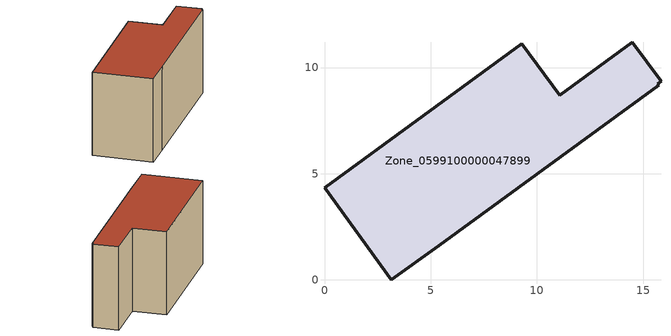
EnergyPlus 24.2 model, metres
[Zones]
Zone_0599100000047899
 floor ground (C_G): 0,4.34 9.29,11.12 11.07,8.69 14.5,11.2 15.84,9.36 15.68,9.24 15.75,9.17 5.39,1.62 3.14,0 z0
 wall outside (C_F): 9.29,11.12 0,4.34 3.14,0 5.39,1.62 15.75,9.17 15.68,9.24 15.84,9.36 14.5,11.2 11.07,8.69 9.29,11.12 z0:7.61
 roof outside (C_R): 5.39,1.62 15.75,9.17 15.68,9.24 15.84,9.36 14.5,11.2 11.07,8.69 9.29,11.12 0,4.34 3.14,0 z7.61
[BUILDING]
Pand.0599100000047899: North Axis=0; Terrain=City; Loads Convergence Tolerance Value=0.04; Temperature Convergence Tolerance Value=0.4; Solar Distribution=FullExterior; Maximum Number of Warmup Days=25; Minimum Number of Warmup Days=1
[Site:Location]
Rotterdam.The.Hague.AP_ZH_NLD Design_Conditions: Latitude=51.96; Longitude=4.45; Time Zone=1; Elevation=-4.5
[SITE:GROUNDTEMPERATURE:BUILDINGSURFACE]
18, 18, 18, 18, 18, 18, 18, 18, 18, 18, 18, 18
[MATERIAL] Thermal Absorptance=0.9; Solar Absorptance=0.7; Visible Absorptance=0.7
Name | Roughness | Thickness | Conductivity | Density | Specific Heat
G.TI.1975-1991 | MediumSmooth | 0.15 | 0.288461 | 540 | 1210
F.TI.1975-1991 | Rough | 0.3 | 0.230769 | 1920 | 840
R.TI.1975-1991 | MediumRough | 0.2 | 0.153846 | 1500 | 1000
[CONSTRUCTION]
C_G: G.TI.1975-1991
C_F: F.TI.1975-1991
C_R: R.TI.1975-1991
[ZONE]
Zone_0599100000047899: Type=1; Multiplier=1; Ceiling Height=Autocalculate; Volume=Autocalculate; Floor Area=autocalculate; Part of Total Floor Area=Yes
[ZONEINFILTRATION:DESIGNFLOWRATE]
Infil_Zone_0599100000047899: Zone or ZoneList or Space or SpaceList=Zone_0599100000047899; Schedule=AlwaysOn; Design Flow Rate Calculation Method=Flow/Area; Flow Rate per Floor Area=0.003; Constant Term Coefficient=1; Temperature Term Coefficient=0; Velocity Term Coefficient=0; Velocity Squared Term Coefficient=0
[HVACTEMPLATE:ZONE:IDEALLOADSAIRSYSTEM]
Zone_0599100000047899: Maximum Heating Supply Air Temperature=50; Minimum Cooling Supply Air Temperature=13; Maximum Heating Supply Air Humidity Ratio=0.0156; Minimum Cooling Supply Air Humidity Ratio=0.0077; Heating Limit=NoLimit; Cooling Limit=NoLimit; Dehumidification Control Type=ConstantSensibleHeatRatio; Cooling Sensible Heat Ratio=0.7; Dehumidification Setpoint=60; Humidification Control Type=None; Humidification Setpoint=30; Outdoor Air Method=None; Outdoor Air Flow Rate per Person=0.00944; Outdoor Air Flow Rate per Zone Floor Area=0; Outdoor Air Flow Rate per Zone=0; Demand Controlled Ventilation Type=None; Outdoor Air Economizer Type=NoEconomizer; Heat Recovery Type=None; Sensible Heat Recovery Effectiveness=0.7; Latent Heat Recovery Effectiveness=0.65
[ZONECONTROL:THERMOSTAT]
ThermostatControl_Zone_0599100000047899: Zone or ZoneList=Zone_0599100000047899; Control Type Schedule=DualSetpointControlType; Control 1=Thermostat_Zone_0599100000047899; Temperature Difference Between Cutout And Setpoint=0
[THERMOSTATSETPOINT:DUALSETPOINT]
Thermostat_Zone_0599100000047899: Heating Setpoint Temperature Schedule=HeatingSetpoint_Zone_0599100000047899; Cooling Setpoint Temperature Schedule=CoolingSetpoint_Zone_0599100000047899
[SCHEDULE:COMPACT]
HeatingSetpoint_Zone_0599100000047899: Through: 12/31, For: AllDays, Until: 24:00, 21
CoolingSetpoint_Zone_0599100000047899: Through: 12/31, For: AllDays, Until: 24:00, 24
DualSetpointControlType: Through: 12/31, For: AllDays, Until: 24:00, 4
AlwaysOn: Through: 12/31, For: AllDays, Until: 24:00, 1
